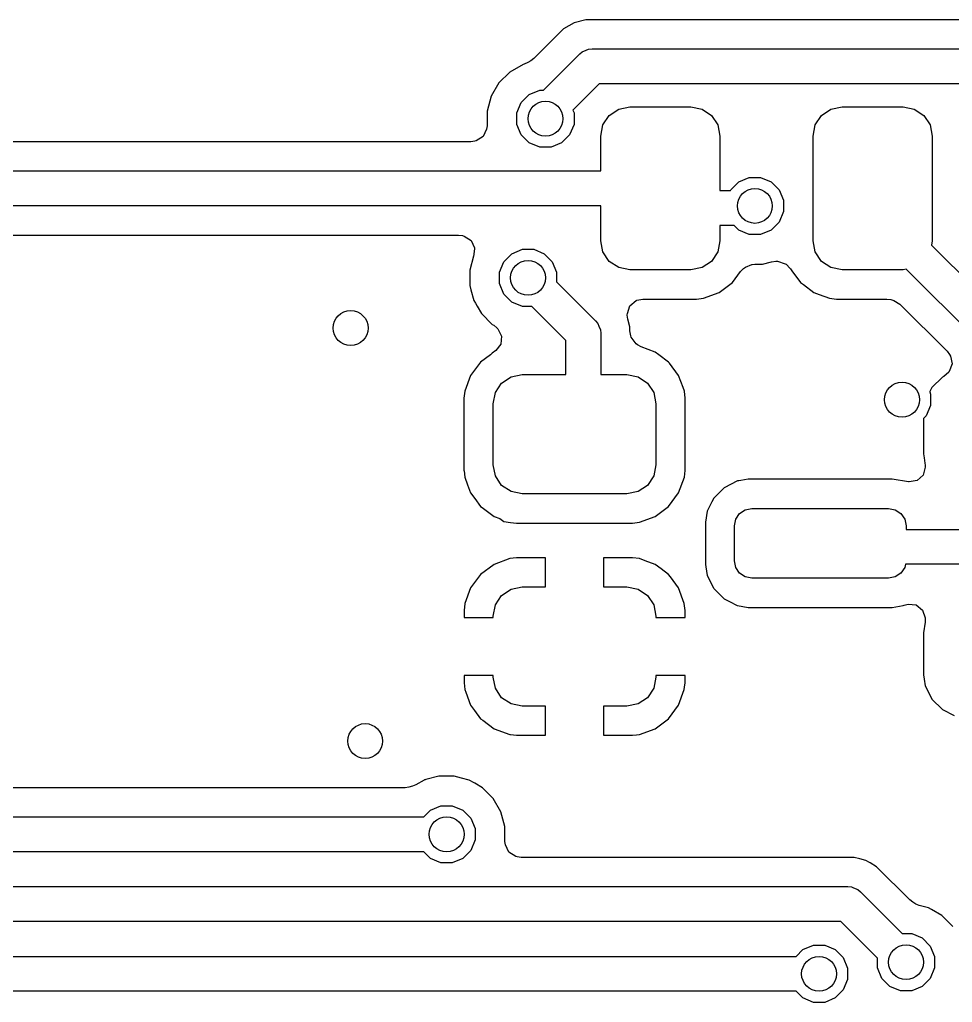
# Model space of a CAD drawing. Header units: inches. Extents: x 0.01 to 5.35, y 0.01 to 3.37.
# Drawn here: x 2.8235 to 3.1391, y 2.2197 to 2.5522 of the extents above; entities that cross this region are included whole.
import ezdxf

# ---------------------------------------------------------------- set-up
doc = ezdxf.new("R2010")
doc.units = ezdxf.units.IN
doc.header["$MEASUREMENT"] = 0
doc.layers.add('BLACK', color=250, linetype='CONTINUOUS')

msp = doc.modelspace()

# ---------------------------------------------------------------- linework, layer by layer
at = {"layer": 'BLACK', "linetype": 'CONTINUOUS'}
for p, q in [((3.01108, 2.55115), (3.00748, 2.54907)), ((3.01509, 2.55222), (3.01108, 2.55115)), ((3.01108, 2.55115), (3.01108, 2.55115)), ((3.1448, 2.55222), (3.01509, 2.55222)), ((3.00748, 2.54907), (2.99749, 2.53908)), ((3.00748, 2.54907), (3.00748, 2.54907)), ((3.00073, 2.52837), (3.01299, 2.54063)), ((3.01299, 2.54063), (3.01388, 2.54137)), ((3.01388, 2.54137), (3.01515, 2.54189)), ((3.01515, 2.54189), (3.01601, 2.54225)), ((3.01601, 2.54225), (3.01717, 2.54236)), ((3.01717, 2.54236), (3.23814, 2.54236)), ((2.99381, 2.53708), (2.98932, 2.53449)), ((2.99422, 2.53719), (2.99381, 2.53708)), ((2.99381, 2.53708), (2.99381, 2.53708)), ((2.9954, 2.53768), (2.99422, 2.53719)), ((2.99648, 2.5383), (2.9954, 2.53768)), ((2.99749, 2.53908), (2.99648, 2.5383)), ((2.98932, 2.53449), (2.98565, 2.53082)), ((2.98932, 2.53449), (2.98932, 2.53449)), ((2.98932, 2.53449), (2.98932, 2.53449)), ((2.98565, 2.53082), (2.98306, 2.52633)), ((2.98565, 2.53082), (2.98565, 2.53082)), ((2.98565, 2.53082), (2.98565, 2.53082)), ((3.01961, 2.53055), (3.01067, 2.52161)), ((3.24059, 2.53055), (3.01961, 2.53055)), ((2.99595, 2.5269), (2.9995, 2.52837)), ((2.9995, 2.52837), (3.00073, 2.52837)), ((2.98306, 2.52633), (2.98171, 2.52131)), ((2.98306, 2.52633), (2.98306, 2.52633)), ((2.99176, 2.52064), (2.99323, 2.52419)), ((2.99323, 2.52419), (2.99595, 2.5269)), ((2.98171, 2.52131), (2.98171, 2.51702)), ((2.99176, 2.5168), (2.99176, 2.52064)), ((3.01067, 2.52161), (3.01107, 2.52064)), ((3.01107, 2.52064), (3.01107, 2.5168)), ((3.023, 2.51979), (3.02619, 2.52193)), ((3.02619, 2.52193), (3.02996, 2.52268)), ((3.02996, 2.52268), (3.05063, 2.52268)), ((3.05063, 2.52268), (3.0544, 2.52193)), ((3.0544, 2.52193), (3.05759, 2.51979)), ((3.09485, 2.51979), (3.09804, 2.52193)), ((3.09804, 2.52193), (3.10181, 2.52268)), ((3.10181, 2.52268), (3.12248, 2.52268)), ((3.12248, 2.52268), (3.12625, 2.52193)), ((3.12625, 2.52193), (3.12944, 2.51979)), ((3.02087, 2.5166), (3.023, 2.51979)), ((3.05759, 2.51979), (3.05972, 2.5166)), ((3.09272, 2.5166), (3.09485, 2.51979)), ((3.12944, 2.51979), (3.13157, 2.5166)), ((2.98148, 2.51516), (2.98031, 2.51267)), ((2.98165, 2.51626), (2.98148, 2.51516)), ((2.98171, 2.51702), (2.98165, 2.51626)), ((2.99323, 2.51325), (2.99176, 2.5168)), ((3.01107, 2.5168), (3.0096, 2.51325)), ((3.02012, 2.51283), (3.02087, 2.5166)), ((3.05972, 2.5166), (3.06047, 2.51283)), ((3.09197, 2.51283), (3.09272, 2.5166)), ((3.13157, 2.5166), (3.13232, 2.51283)), ((2.97615, 2.51089), (2.79303, 2.51089)), ((2.9775, 2.51108), (2.97615, 2.51089)), ((2.97801, 2.51122), (2.9775, 2.51108)), ((2.98031, 2.51267), (2.97801, 2.51122)), ((2.99595, 2.51054), (2.99323, 2.51325)), ((2.9995, 2.50907), (2.99595, 2.51054)), ((3.00689, 2.51054), (3.00334, 2.50907)), ((3.0096, 2.51325), (3.00689, 2.51054)), ((3.02012, 2.50102), (3.02012, 2.51283)), ((3.06047, 2.51283), (3.06047, 2.49438)), ((3.09197, 2.4774), (3.09197, 2.51283)), ((3.13232, 2.51283), (3.13232, 2.4774)), ((3.00334, 2.50907), (2.9995, 2.50907)), ((2.78672, 2.50102), (3.02012, 2.50102)), ((3.0641, 2.49468), (3.06682, 2.4974)), ((3.06682, 2.4974), (3.07036, 2.49887)), ((3.07036, 2.49887), (3.0742, 2.49887)), ((3.0742, 2.49887), (3.07775, 2.4974)), ((3.07775, 2.4974), (3.08047, 2.49468)), ((3.06047, 2.49438), (3.06398, 2.49438)), ((3.06398, 2.49438), (3.0641, 2.49468)), ((3.08047, 2.49468), (3.08194, 2.49113)), ((3.08194, 2.49113), (3.08194, 2.48729)), ((3.02012, 2.48921), (2.78672, 2.48921)), ((3.02012, 2.4774), (3.02012, 2.48921)), ((3.08194, 2.48729), (3.08047, 2.48374)), ((3.06528, 2.48257), (3.06047, 2.48257)), ((3.06047, 2.48257), (3.06047, 2.4774)), ((3.06682, 2.48103), (3.06528, 2.48257)), ((3.07036, 2.47956), (3.06682, 2.48103)), ((3.07775, 2.48103), (3.0742, 2.47956)), ((3.08047, 2.48374), (3.07775, 2.48103)), ((2.79303, 2.47935), (2.97199, 2.47935)), ((2.97199, 2.47935), (2.97337, 2.47915)), ((2.97337, 2.47915), (2.97389, 2.479)), ((2.97389, 2.479), (2.97621, 2.47751)), ((2.97621, 2.47751), (2.97735, 2.47501)), ((3.02087, 2.47363), (3.02012, 2.4774)), ((3.06047, 2.4774), (3.05972, 2.47363)), ((3.0742, 2.47956), (3.07036, 2.47956)), ((3.09272, 2.47363), (3.09197, 2.4774)), ((3.13232, 2.4774), (3.13204, 2.47596)), ((2.97738, 2.47479), (2.97718, 2.47286)), ((2.97735, 2.47501), (2.97735, 2.47501)), ((2.97735, 2.47501), (2.97738, 2.47479)), ((2.99004, 2.47304), (2.99359, 2.47451)), ((2.99359, 2.47451), (2.99743, 2.47451)), ((2.99743, 2.47451), (3.00098, 2.47304)), ((3.13204, 2.47596), (3.17242, 2.43558)), ((2.97709, 2.47223), (2.97581, 2.46745)), ((2.97711, 2.47236), (2.97709, 2.47223)), ((2.97718, 2.47255), (2.97711, 2.47236)), ((2.97719, 2.47271), (2.97716, 2.47255)), ((2.97716, 2.47255), (2.97718, 2.47255)), ((2.97718, 2.47286), (2.97721, 2.47285)), ((2.97721, 2.47285), (2.97719, 2.47271)), ((2.98733, 2.47033), (2.99004, 2.47304)), ((3.00098, 2.47304), (3.0037, 2.47033)), ((3.023, 2.47044), (3.02087, 2.47363)), ((3.05972, 2.47363), (3.05759, 2.47044)), ((3.09485, 2.47044), (3.09272, 2.47363)), ((2.97581, 2.46745), (2.97581, 2.46226)), ((2.98586, 2.46678), (2.98733, 2.47033)), ((3.0037, 2.47033), (3.00517, 2.46678)), ((3.02619, 2.46831), (3.023, 2.47044)), ((3.02996, 2.46756), (3.02619, 2.46831)), ((3.05063, 2.46756), (3.02996, 2.46756)), ((3.0544, 2.46831), (3.05063, 2.46756)), ((3.05759, 2.47044), (3.0544, 2.46831)), ((3.06745, 2.46699), (3.06843, 2.46797)), ((3.06843, 2.46797), (3.06915, 2.46851)), ((3.06915, 2.46851), (3.07121, 2.46941)), ((3.07121, 2.46941), (3.07131, 2.46942)), ((3.07131, 2.46942), (3.07135, 2.46943)), ((3.07135, 2.46943), (3.07222, 2.46951)), ((3.07222, 2.46951), (3.07488, 2.46951)), ((3.07488, 2.46951), (3.07796, 2.47033)), ((3.07488, 2.46951), (3.07488, 2.46951)), ((3.07796, 2.47033), (3.07934, 2.4705)), ((3.07934, 2.4705), (3.07996, 2.47048)), ((3.07996, 2.47048), (3.08258, 2.46965)), ((3.08258, 2.46965), (3.08284, 2.46946)), ((3.08284, 2.46946), (3.0842, 2.46798)), ((3.0842, 2.46798), (3.08424, 2.46801)), ((3.08424, 2.46801), (3.08434, 2.46786)), ((3.08434, 2.46786), (3.08434, 2.46786)), ((3.08434, 2.46786), (3.08434, 2.46786)), ((3.08434, 2.46786), (3.08476, 2.46729)), ((3.08476, 2.46729), (3.08773, 2.46333)), ((3.09804, 2.46831), (3.09485, 2.47044)), ((3.10181, 2.46756), (3.09804, 2.46831)), ((3.12248, 2.46756), (3.10181, 2.46756)), ((3.12353, 2.46777), (3.12248, 2.46756)), ((3.16234, 2.42896), (3.12353, 2.46777)), ((2.98586, 2.46294), (2.98586, 2.46678)), ((3.00517, 2.46678), (3.00517, 2.46356)), ((3.06471, 2.46332), (3.06745, 2.46699)), ((2.97581, 2.46226), (2.9762, 2.4608)), ((2.9762, 2.4608), (2.9762, 2.4608)), ((2.9762, 2.4608), (2.9762, 2.4608)), ((2.9762, 2.4608), (2.97715, 2.45725)), ((2.98733, 2.45939), (2.98586, 2.46294)), ((3.00517, 2.46356), (3.01839, 2.45033)), ((3.06017, 2.45993), (3.06471, 2.46332)), ((3.08773, 2.46333), (3.08773, 2.46332)), ((3.08773, 2.46332), (3.08876, 2.46256)), ((3.08876, 2.46256), (3.09227, 2.45993)), ((2.97715, 2.45725), (2.97715, 2.45725)), ((2.97715, 2.45725), (2.97715, 2.45725)), ((2.97715, 2.45725), (2.97768, 2.45633)), ((2.99004, 2.45667), (2.98733, 2.45939)), ((3.03208, 2.45717), (3.03227, 2.45725)), ((3.03227, 2.45725), (3.03239, 2.4573)), ((3.03239, 2.4573), (3.03431, 2.4577)), ((3.03431, 2.4577), (3.05251, 2.4577)), ((3.05251, 2.4577), (3.05486, 2.45795)), ((3.05251, 2.4577), (3.05251, 2.4577)), ((3.05486, 2.45795), (3.06017, 2.45993)), ((3.09227, 2.45993), (3.09227, 2.45993)), ((3.09227, 2.45993), (3.09404, 2.45927)), ((3.09404, 2.45927), (3.09758, 2.45795)), ((3.09758, 2.45795), (3.09993, 2.4577)), ((3.09993, 2.4577), (3.11693, 2.4577)), ((3.11693, 2.4577), (3.11831, 2.4575)), ((3.11831, 2.4575), (3.11897, 2.4573)), ((3.11897, 2.4573), (3.1193, 2.45721)), ((2.97768, 2.45633), (2.9783, 2.45525)), ((2.9783, 2.45525), (2.97974, 2.45276)), ((2.99359, 2.4552), (2.99004, 2.45667)), ((2.99681, 2.4552), (2.99359, 2.4552)), ((3.00831, 2.44371), (2.99681, 2.4552)), ((3.02912, 2.4528), (3.02996, 2.45542)), ((3.02996, 2.45542), (3.03208, 2.45717)), ((3.03208, 2.45717), (3.03208, 2.45717)), ((3.1193, 2.45721), (3.12138, 2.45598)), ((3.12138, 2.45598), (3.13735, 2.44)), ((2.97974, 2.45276), (2.98341, 2.44909)), ((3.02911, 2.45239), (3.02912, 2.4528)), ((3.02911, 2.45225), (3.02911, 2.45239)), ((3.02927, 2.45087), (3.02911, 2.45225)), ((3.02998, 2.44823), (3.02927, 2.45087)), ((2.98341, 2.44909), (2.98389, 2.44882)), ((2.98389, 2.44882), (2.98498, 2.44796)), ((2.98498, 2.44796), (2.9853, 2.44762)), ((2.9853, 2.44762), (2.98656, 2.44518)), ((3.01839, 2.45033), (3.01912, 2.44944)), ((3.01912, 2.44944), (3.01952, 2.44847)), ((3.01952, 2.44847), (3.02, 2.44731)), ((3.02, 2.44731), (3.02012, 2.44616)), ((3.02998, 2.4469), (3.02998, 2.44823)), ((3.02998, 2.44823), (3.02998, 2.44823)), ((2.98656, 2.44518), (2.9863, 2.44244)), ((3.02012, 2.44616), (3.02012, 2.43213)), ((3.03029, 2.44519), (3.02998, 2.4469)), ((3.03045, 2.44475), (3.03029, 2.44519)), ((3.0321, 2.44254), (3.03045, 2.44475)), ((3.03045, 2.44475), (3.03045, 2.44475)), ((2.9863, 2.44244), (2.98464, 2.44031)), ((3.00831, 2.43213), (3.00831, 2.44371)), ((3.03259, 2.44218), (3.0321, 2.44254)), ((3.03381, 2.44151), (3.03259, 2.44218)), ((3.03852, 2.43976), (3.03381, 2.44151)), ((2.98279, 2.43885), (2.97947, 2.43636)), ((2.98329, 2.43928), (2.98279, 2.43885)), ((2.98333, 2.43935), (2.98329, 2.43928)), ((2.98464, 2.44031), (2.98333, 2.43935)), ((3.03973, 2.43885), (3.03852, 2.43976)), ((3.03852, 2.43976), (3.03852, 2.43976)), ((3.03852, 2.43976), (3.03852, 2.43976)), ((3.03852, 2.43976), (3.03852, 2.43976)), ((3.04305, 2.43636), (3.03973, 2.43885)), ((3.13735, 2.44), (3.13818, 2.43889)), ((3.13818, 2.43889), (3.13844, 2.43841)), ((3.13844, 2.43841), (3.13903, 2.43572)), ((2.97947, 2.43636), (2.97607, 2.43182)), ((2.97947, 2.43636), (2.97947, 2.43636)), ((3.04334, 2.43597), (3.04305, 2.43636)), ((3.04305, 2.43636), (3.04305, 2.43636)), ((3.04645, 2.43182), (3.04334, 2.43597)), ((3.13903, 2.43572), (3.13806, 2.43315)), ((2.97607, 2.43182), (2.97409, 2.42652)), ((2.97607, 2.43182), (2.97607, 2.43182)), ((2.97607, 2.43182), (2.97607, 2.43182)), ((2.98658, 2.42924), (2.98978, 2.43138)), ((2.98978, 2.43138), (2.99354, 2.43213)), ((2.99354, 2.43213), (3.00831, 2.43213)), ((3.02012, 2.43213), (3.02898, 2.43213)), ((3.02898, 2.43213), (3.03274, 2.43138)), ((3.03274, 2.43138), (3.03594, 2.42924)), ((3.04798, 2.42773), (3.04645, 2.43182)), ((3.04645, 2.43182), (3.04645, 2.43182)), ((3.04645, 2.43182), (3.04645, 2.43182)), ((3.13573, 2.43126), (3.1322, 2.42773)), ((3.13621, 2.4315), (3.13573, 2.43126)), ((3.13573, 2.43126), (3.13573, 2.43126)), ((3.13573, 2.43126), (3.13573, 2.43126)), ((3.1379, 2.43293), (3.13621, 2.4315)), ((3.13806, 2.43315), (3.1379, 2.43293)), ((3.13806, 2.43315), (3.13806, 2.43315)), ((2.98445, 2.42605), (2.98658, 2.42924)), ((3.03594, 2.42924), (3.03807, 2.42605)), ((3.04842, 2.42654), (3.04798, 2.42773)), ((3.1322, 2.42773), (3.13198, 2.4273)), ((2.97409, 2.42651), (2.97384, 2.42419)), ((2.97384, 2.42419), (2.97384, 2.42417)), ((2.97384, 2.42417), (2.97384, 2.42417)), ((2.97384, 2.42417), (2.97384, 2.39973)), ((2.97409, 2.42652), (2.97409, 2.42651)), ((2.9837, 2.42228), (2.98445, 2.42605)), ((3.03807, 2.42605), (3.03882, 2.42228)), ((3.04843, 2.42652), (3.04842, 2.42654)), ((3.04868, 2.42417), (3.04843, 2.42652)), ((3.04868, 2.39973), (3.04868, 2.42417)), ((3.1315, 2.42635), (3.13145, 2.42625)), ((3.13145, 2.42625), (3.13174, 2.42555)), ((3.13154, 2.42642), (3.1315, 2.42635)), ((3.1315, 2.42635), (3.1315, 2.42635)), ((3.13198, 2.4273), (3.13154, 2.42642)), ((3.13174, 2.42555), (3.13174, 2.42171)), ((2.9837, 2.40161), (2.9837, 2.42228)), ((3.03882, 2.42228), (3.03882, 2.40161)), ((3.13174, 2.42171), (3.13027, 2.41816)), ((3.13027, 2.41816), (3.12935, 2.41724)), ((3.12935, 2.41724), (3.12935, 2.40529)), ((3.12935, 2.40529), (3.12936, 2.40526)), ((3.12936, 2.40526), (3.12957, 2.40392)), ((2.98445, 2.39785), (2.9837, 2.40161)), ((3.03882, 2.40161), (3.03807, 2.39785)), ((3.12993, 2.40081), (3.12923, 2.39814)), ((3.12957, 2.40392), (3.12957, 2.40392)), ((3.12957, 2.40392), (3.12957, 2.40392)), ((3.12957, 2.40392), (3.12957, 2.40392)), ((3.12957, 2.40392), (3.12985, 2.40215)), ((3.12985, 2.40215), (3.12991, 2.40152)), ((3.12991, 2.40152), (3.12993, 2.40081)), ((2.97384, 2.39973), (2.97384, 2.39965)), ((2.97384, 2.39965), (2.97385, 2.39959)), ((2.97385, 2.39959), (2.97409, 2.39738)), ((2.97409, 2.39738), (2.97503, 2.39486)), ((2.98658, 2.39465), (2.98445, 2.39785)), ((3.03807, 2.39785), (3.03594, 2.39465)), ((3.04645, 2.39207), (3.04843, 2.39738)), ((3.04843, 2.39738), (3.04868, 2.39973)), ((3.12923, 2.39814), (3.1272, 2.39628)), ((2.97503, 2.39486), (2.97607, 2.39207)), ((2.98978, 2.39252), (2.98658, 2.39465)), ((3.03594, 2.39465), (3.03274, 2.39252)), ((3.06637, 2.39613), (3.06192, 2.39386)), ((3.06687, 2.39621), (3.06637, 2.39613)), ((3.06637, 2.39613), (3.06637, 2.39613)), ((3.06751, 2.39631), (3.06687, 2.39621)), ((3.07006, 2.39671), (3.06751, 2.39631)), ((3.1188, 2.39671), (3.07006, 2.39671)), ((3.07006, 2.39671), (3.07006, 2.39671)), ((3.12428, 2.39584), (3.1188, 2.39671)), ((3.12449, 2.39582), (3.12428, 2.39584)), ((3.1272, 2.39628), (3.12449, 2.39582)), ((2.97607, 2.39207), (2.97607, 2.39207)), ((2.97607, 2.39207), (2.97747, 2.3902)), ((2.99354, 2.39177), (2.98978, 2.39252)), ((3.02898, 2.39177), (2.99354, 2.39177)), ((3.03274, 2.39252), (3.02898, 2.39177)), ((3.04305, 2.38754), (3.04645, 2.39207)), ((3.06192, 2.39386), (3.05838, 2.39033)), ((2.97747, 2.3902), (2.97947, 2.38754)), ((2.97947, 2.38754), (2.97947, 2.38754)), ((2.97947, 2.38754), (2.98, 2.38714)), ((3.03852, 2.38414), (3.04305, 2.38754)), ((3.05763, 2.38884), (3.05612, 2.38588)), ((3.05769, 2.38897), (3.05763, 2.38884)), ((3.05763, 2.38884), (3.05763, 2.38884)), ((3.05798, 2.38954), (3.05769, 2.38897)), ((3.05838, 2.39033), (3.05798, 2.38954)), ((2.98, 2.38714), (2.984, 2.38414)), ((2.984, 2.38414), (2.984, 2.38414)), ((2.984, 2.38414), (2.98595, 2.38342)), ((3.03321, 2.38216), (3.03852, 2.38414)), ((3.05612, 2.38588), (3.05553, 2.38219)), ((3.05612, 2.38588), (3.05612, 2.38588)), ((3.06584, 2.3832), (3.06712, 2.38512)), ((3.06712, 2.38512), (3.06904, 2.3864)), ((3.06904, 2.3864), (3.0713, 2.38685)), ((3.0713, 2.38685), (3.11756, 2.38685)), ((3.11756, 2.38685), (3.11982, 2.3864)), ((3.11982, 2.3864), (3.12173, 2.38512)), ((3.12173, 2.38512), (3.12302, 2.3832)), ((2.98595, 2.38342), (2.98734, 2.38237)), ((2.98734, 2.38237), (2.98958, 2.38213)), ((2.98958, 2.38213), (2.98958, 2.38213)), ((2.98958, 2.38213), (2.98958, 2.38213)), ((2.98958, 2.38213), (2.99166, 2.38191)), ((2.99166, 2.38191), (3.03086, 2.38191)), ((3.03086, 2.38191), (3.03321, 2.38216)), ((3.05553, 2.38219), (3.05553, 2.36789)), ((3.06539, 2.38094), (3.06584, 2.3832)), ((3.06539, 2.36913), (3.06539, 2.38094)), ((3.12302, 2.3832), (3.12346, 2.38094)), ((3.12346, 2.38094), (3.12346, 2.37976)), ((3.12346, 2.37976), (3.15138, 2.37976)), ((2.98401, 2.36789), (2.97948, 2.3645)), ((2.98932, 2.36987), (2.98401, 2.36789)), ((2.98401, 2.36789), (2.98401, 2.36789)), ((2.99166, 2.37012), (2.98932, 2.36987)), ((2.98932, 2.36987), (2.98932, 2.36987)), ((3.00142, 2.37012), (2.99166, 2.37012)), ((3.00142, 2.36028), (3.00142, 2.37012)), ((3.03086, 2.37012), (3.0211, 2.37012)), ((3.0211, 2.37012), (3.0211, 2.36028)), ((3.0332, 2.36987), (3.03086, 2.37012)), ((3.03086, 2.37012), (3.03086, 2.37012)), ((3.03517, 2.36913), (3.0332, 2.36987)), ((3.0332, 2.36987), (3.0332, 2.36987)), ((3.03851, 2.36789), (3.03517, 2.36913)), ((3.04055, 2.36636), (3.03851, 2.36789)), ((3.03851, 2.36789), (3.03851, 2.36789)), ((3.05553, 2.36789), (3.05566, 2.36709)), ((3.06584, 2.36687), (3.06539, 2.36913)), ((3.12323, 2.36795), (3.12302, 2.36687)), ((3.15075, 2.36795), (3.12323, 2.36795)), ((2.97948, 2.3645), (2.97609, 2.35996)), ((2.97948, 2.3645), (2.97948, 2.3645)), ((3.04304, 2.3645), (3.04055, 2.36636)), ((3.04368, 2.36364), (3.04304, 2.3645)), ((3.04304, 2.3645), (3.04304, 2.3645)), ((3.05566, 2.36709), (3.05566, 2.36709)), ((3.05566, 2.36709), (3.05612, 2.3642)), ((3.05612, 2.3642), (3.05612, 2.3642)), ((3.05612, 2.3642), (3.05612, 2.3642)), ((3.05612, 2.3642), (3.05612, 2.3642)), ((3.05612, 2.3642), (3.05827, 2.35996)), ((3.06712, 2.36496), (3.06584, 2.36687)), ((3.06904, 2.36368), (3.06712, 2.36496)), ((3.12173, 2.36496), (3.11982, 2.36368)), ((3.12302, 2.36687), (3.12173, 2.36496)), ((3.04643, 2.35996), (3.04368, 2.36364)), ((3.0713, 2.36323), (3.06904, 2.36368)), ((3.11756, 2.36323), (3.0713, 2.36323)), ((3.11982, 2.36368), (3.11756, 2.36323)), ((2.97609, 2.35996), (2.97411, 2.35466)), ((2.97609, 2.35996), (2.97609, 2.35996)), ((2.98658, 2.35739), (2.98978, 2.35953)), ((2.98978, 2.35953), (2.99354, 2.36028)), ((2.99354, 2.36028), (3.00142, 2.36028)), ((3.0211, 2.36028), (3.02898, 2.36028)), ((3.02898, 2.36028), (3.03274, 2.35953)), ((3.03274, 2.35953), (3.03594, 2.35739)), ((3.04841, 2.35466), (3.04643, 2.35996)), ((3.04643, 2.35996), (3.04643, 2.35996)), ((3.05827, 2.35996), (3.05838, 2.35975)), ((3.05838, 2.35975), (3.05838, 2.35975)), ((3.05838, 2.35975), (3.05838, 2.35975)), ((3.05838, 2.35975), (3.06192, 2.35622)), ((2.97411, 2.35466), (2.97386, 2.35232)), ((2.97411, 2.35466), (2.97411, 2.35466)), ((2.9837, 2.35043), (2.98445, 2.3542)), ((2.98445, 2.3542), (2.98658, 2.35739)), ((3.03594, 2.35739), (3.03807, 2.3542)), ((3.03807, 2.3542), (3.03882, 2.35043)), ((3.04866, 2.35232), (3.04841, 2.35466)), ((3.04841, 2.35466), (3.04841, 2.35466)), ((3.04841, 2.35466), (3.04841, 2.35466)), ((3.06192, 2.35622), (3.06192, 2.35622)), ((3.06192, 2.35622), (3.06192, 2.35622)), ((3.06192, 2.35622), (3.06192, 2.35622)), ((3.06192, 2.35622), (3.06192, 2.35622)), ((3.06192, 2.35622), (3.06365, 2.35533)), ((3.06365, 2.35533), (3.06632, 2.35397)), ((3.12286, 2.35406), (3.12373, 2.35436)), ((3.12373, 2.35436), (3.12417, 2.35444)), ((3.12417, 2.35444), (3.12691, 2.35417)), ((3.12691, 2.35417), (3.12906, 2.35246)), ((2.97386, 2.35232), (2.97386, 2.35232)), ((2.97386, 2.35232), (2.97386, 2.34994)), ((3.04866, 2.34994), (3.04866, 2.35232)), ((3.04866, 2.35232), (3.04866, 2.35232)), ((3.04866, 2.35232), (3.04866, 2.35232)), ((3.04866, 2.35232), (3.04866, 2.35232)), ((3.06632, 2.35397), (3.06632, 2.35397)), ((3.06632, 2.35397), (3.06632, 2.35397)), ((3.06632, 2.35397), (3.06637, 2.35395)), ((3.06637, 2.35395), (3.07005, 2.35337)), ((3.07005, 2.35337), (3.07006, 2.35337)), ((3.07006, 2.35337), (3.07006, 2.35337)), ((3.07006, 2.35337), (3.07006, 2.35337)), ((3.07006, 2.35337), (3.07006, 2.35337)), ((3.07006, 2.35337), (3.1188, 2.35337)), ((3.1188, 2.35337), (3.12249, 2.35395)), ((3.12249, 2.35395), (3.12286, 2.35407)), ((3.12249, 2.35395), (3.12249, 2.35395)), ((3.12249, 2.35395), (3.12249, 2.35395)), ((3.12286, 2.35407), (3.12286, 2.35406)), ((3.12906, 2.35246), (3.12995, 2.34985)), ((2.97386, 2.34994), (2.9837, 2.34994)), ((2.9837, 2.34994), (2.9837, 2.35043)), ((3.03882, 2.35043), (3.03882, 2.34994)), ((3.03882, 2.34994), (3.04866, 2.34994)), ((3.12992, 2.34835), (3.12935, 2.34478)), ((3.12997, 2.34932), (3.12992, 2.34835)), ((3.12995, 2.34985), (3.12997, 2.34932)), ((3.12935, 2.34478), (3.12935, 2.33049)), ((2.9837, 2.33026), (2.97386, 2.33026)), ((2.97386, 2.33026), (2.97386, 2.32788)), ((2.97386, 2.32788), (2.97411, 2.32554)), ((2.9837, 2.32976), (2.9837, 2.33026)), ((2.98445, 2.326), (2.9837, 2.32976)), ((3.03882, 2.32976), (3.03807, 2.326)), ((3.04866, 2.33026), (3.03882, 2.33026)), ((3.03882, 2.33026), (3.03882, 2.32976)), ((3.0485, 2.32637), (3.04866, 2.32788)), ((3.04866, 2.32788), (3.04866, 2.33026)), ((3.04866, 2.32788), (3.04866, 2.32788)), ((3.12935, 2.33049), (3.12957, 2.32909)), ((3.12957, 2.32909), (3.12957, 2.32909)), ((3.12957, 2.32909), (3.12957, 2.32909)), ((3.12957, 2.32909), (3.12957, 2.32909)), ((3.12957, 2.32909), (3.12994, 2.3268)), ((2.97411, 2.32554), (2.97411, 2.32554)), ((2.97411, 2.32554), (2.97443, 2.32469)), ((2.97443, 2.32469), (2.97609, 2.32023)), ((2.98658, 2.3228), (2.98445, 2.326)), ((3.03807, 2.326), (3.03594, 2.3228)), ((3.04643, 2.32023), (3.04841, 2.32554)), ((3.04841, 2.32554), (3.0485, 2.32637)), ((3.04841, 2.32554), (3.04841, 2.32554)), ((3.12994, 2.3268), (3.13193, 2.32287)), ((2.98978, 2.32067), (2.98658, 2.3228)), ((3.03594, 2.3228), (3.03274, 2.32067)), ((3.13193, 2.32287), (3.1322, 2.32235)), ((3.1322, 2.32235), (3.1322, 2.32235)), ((3.1322, 2.32235), (3.1322, 2.32235)), ((3.1322, 2.32235), (3.13573, 2.31882)), ((2.97609, 2.32023), (2.97609, 2.32023)), ((2.97609, 2.32023), (2.97743, 2.31844)), ((2.97743, 2.31844), (2.97948, 2.3157)), ((2.99354, 2.31992), (2.98978, 2.32067)), ((3.00142, 2.31992), (2.99354, 2.31992)), ((3.00142, 2.31008), (3.00142, 2.31992)), ((3.02898, 2.31992), (3.0211, 2.31992)), ((3.0211, 2.31992), (3.0211, 2.31008)), ((3.03274, 2.32067), (3.02898, 2.31992)), ((3.04304, 2.3157), (3.04643, 2.32023)), ((3.04643, 2.32023), (3.04643, 2.32023)), ((3.13573, 2.31882), (3.13573, 2.31882)), ((3.13573, 2.31882), (3.13573, 2.31882)), ((3.13573, 2.31882), (3.13573, 2.31882)), ((3.13573, 2.31882), (3.13574, 2.31881)), ((3.13574, 2.31881), (3.13971, 2.31679)), ((2.97948, 2.3157), (2.97948, 2.3157)), ((2.97948, 2.3157), (2.98016, 2.31519)), ((2.98016, 2.31519), (2.98401, 2.31231)), ((3.03851, 2.31231), (3.04304, 2.3157)), ((3.04304, 2.3157), (3.04304, 2.3157)), ((2.98401, 2.31231), (2.98401, 2.31231)), ((2.98401, 2.31231), (2.98932, 2.31033)), ((3.0332, 2.31033), (3.03851, 2.31231)), ((3.03851, 2.31231), (3.03851, 2.31231)), ((2.98932, 2.31033), (2.98932, 2.31033)), ((2.98932, 2.31033), (2.98959, 2.3103)), ((2.98959, 2.3103), (2.99166, 2.31008)), ((2.99166, 2.31008), (2.99166, 2.31008)), ((2.99166, 2.31008), (2.99166, 2.31008)), ((2.99166, 2.31008), (3.00142, 2.31008)), ((3.0211, 2.31008), (3.03086, 2.31008)), ((3.03086, 2.31008), (3.03227, 2.31023)), ((3.03086, 2.31008), (3.03086, 2.31008)), ((3.03086, 2.31008), (3.03086, 2.31008)), ((3.03227, 2.31023), (3.0332, 2.31033)), ((3.0332, 2.31033), (3.0332, 2.31033)), ((2.96035, 2.29494), (2.95754, 2.29332)), ((2.96042, 2.29496), (2.96035, 2.29494)), ((2.96074, 2.29504), (2.96042, 2.29496)), ((2.96097, 2.2951), (2.96074, 2.29504)), ((2.96074, 2.29504), (2.96074, 2.29504)), ((2.96536, 2.29628), (2.96097, 2.2951)), ((2.97055, 2.29628), (2.96536, 2.29628)), ((2.97305, 2.29561), (2.97055, 2.29628)), ((2.97055, 2.29628), (2.97055, 2.29628)), ((2.97556, 2.29494), (2.97305, 2.29561)), ((2.97727, 2.29395), (2.97556, 2.29494)), ((2.9539, 2.29234), (2.68812, 2.29234)), ((2.95517, 2.29251), (2.9539, 2.29234)), ((2.95637, 2.29283), (2.95517, 2.29251)), ((2.95754, 2.29332), (2.95637, 2.29283)), ((2.97748, 2.29383), (2.97727, 2.29395)), ((2.98005, 2.29234), (2.97748, 2.29383)), ((2.98372, 2.28867), (2.98005, 2.29234)), ((2.98631, 2.28418), (2.98372, 2.28867)), ((2.96021, 2.28248), (2.96248, 2.28476)), ((2.96248, 2.28476), (2.96603, 2.28623)), ((2.96603, 2.28623), (2.96987, 2.28623)), ((2.96987, 2.28623), (2.97342, 2.28476)), ((2.97342, 2.28476), (2.97614, 2.28204)), ((2.67268, 2.28248), (2.96021, 2.28248)), ((2.97614, 2.28204), (2.97761, 2.27849)), ((2.98766, 2.27917), (2.98631, 2.28418)), ((2.97761, 2.27849), (2.97761, 2.27465)), ((2.98766, 2.27487), (2.98766, 2.27917)), ((2.98766, 2.27917), (2.98766, 2.27917)), ((2.97761, 2.27465), (2.97614, 2.27111)), ((2.98771, 2.27414), (2.98766, 2.27487)), ((2.97614, 2.27111), (2.97342, 2.26839)), ((2.98787, 2.27305), (2.98771, 2.27414)), ((2.98901, 2.27058), (2.98787, 2.27305)), ((2.96021, 2.27067), (2.66689, 2.27067)), ((2.96248, 2.26839), (2.96021, 2.27067)), ((2.96603, 2.26692), (2.96248, 2.26839)), ((2.97342, 2.26839), (2.96987, 2.26692)), ((2.99133, 2.26909), (2.98901, 2.27058)), ((2.99186, 2.26894), (2.99133, 2.26909)), ((2.99324, 2.26874), (2.99186, 2.26894)), ((3.10588, 2.26874), (2.99324, 2.26874)), ((3.10776, 2.26824), (3.10588, 2.26874)), ((3.10588, 2.26874), (3.10588, 2.26874)), ((3.10588, 2.26874), (3.10588, 2.26874)), ((3.10989, 2.26767), (3.10776, 2.26824)), ((3.10776, 2.26824), (3.10776, 2.26824)), ((2.96987, 2.26692), (2.96603, 2.26692)), ((3.11104, 2.267), (3.10989, 2.26767)), ((3.11125, 2.26688), (3.11104, 2.267)), ((3.11348, 2.26559), (3.11125, 2.26688)), ((3.11125, 2.26688), (3.11125, 2.26688)), ((3.12468, 2.25439), (3.11348, 2.26559)), ((3.11348, 2.26559), (3.11348, 2.26559)), ((2.61215, 2.25888), (3.1038, 2.25888)), ((3.1038, 2.25888), (3.10495, 2.25876)), ((3.10495, 2.25876), (3.10565, 2.25847)), ((3.10565, 2.25847), (3.10708, 2.25788)), ((3.10708, 2.25788), (3.10798, 2.25715)), ((3.10798, 2.25715), (3.12216, 2.24296)), ((3.12569, 2.25362), (3.12468, 2.25439)), ((3.12677, 2.25299), (3.12569, 2.25362)), ((3.12794, 2.25251), (3.12677, 2.25299)), ((3.13107, 2.25167), (3.12794, 2.25251)), ((3.13209, 2.25108), (3.13107, 2.25167)), ((3.13556, 2.24907), (3.13209, 2.25108)), ((3.13923, 2.24541), (3.13556, 2.24907)), ((3.10135, 2.24707), (2.6097, 2.24707)), ((3.11381, 2.23461), (3.10135, 2.24707)), ((3.12216, 2.24296), (3.12538, 2.24296)), ((3.12538, 2.24296), (3.12893, 2.24149)), ((3.12893, 2.24149), (3.13165, 2.23878)), ((3.08855, 2.23755), (3.0921, 2.23902)), ((3.0921, 2.23902), (3.09594, 2.23902)), ((3.09594, 2.23902), (3.09949, 2.23755)), ((3.13165, 2.23878), (3.13312, 2.23523)), ((2.59748, 2.23528), (3.08628, 2.23528)), ((3.08628, 2.23528), (3.08855, 2.23755)), ((3.09949, 2.23755), (3.10221, 2.23484)), ((3.10221, 2.23484), (3.10368, 2.23129)), ((3.11381, 2.23139), (3.11381, 2.23461)), ((3.13312, 2.23523), (3.13312, 2.23139)), ((3.10368, 2.23129), (3.10368, 2.22745)), ((3.11528, 2.22784), (3.11381, 2.23139)), ((3.13312, 2.23139), (3.13165, 2.22784)), ((3.118, 2.22512), (3.11528, 2.22784)), ((3.13165, 2.22784), (3.12893, 2.22512)), ((3.10368, 2.22745), (3.10221, 2.2239)), ((3.12154, 2.22365), (3.118, 2.22512)), ((3.12893, 2.22512), (3.12538, 2.22365)), ((3.08628, 2.22346), (2.59993, 2.22346)), ((3.08855, 2.22119), (3.08628, 2.22346)), ((3.0921, 2.21972), (3.08855, 2.22119)), ((3.09949, 2.22119), (3.09594, 2.21972)), ((3.10221, 2.2239), (3.09949, 2.22119)), ((3.12538, 2.22365), (3.12154, 2.22365)), ((3.09594, 2.21972), (3.0921, 2.21972))]:
    msp.add_line(p, q, dxfattribs=at)
at = {"layer": 'BLACK'}
for centre in [(3.00142, 2.51872), (3.07228, 2.48921), (2.99551, 2.46486), (2.93547, 2.44787), (3.12208, 2.42363), (2.94039, 2.30811), (2.96795, 2.27657), (3.12346, 2.23331), (3.09402, 2.22937)]:
    msp.add_circle(centre, 0.00591, dxfattribs=at)
at = {"layer": 'WHITE'}
for centre in [(3.00142, 2.51872), (3.07228, 2.48921), (2.99551, 2.46486), (2.93547, 2.44787), (3.12208, 2.42363), (2.94039, 2.30811), (2.96795, 2.27657), (3.12346, 2.23331), (3.09402, 2.22937)]:
    msp.add_circle(centre, 0.00591, dxfattribs=at)

doc.saveas('drawing.dxf')
